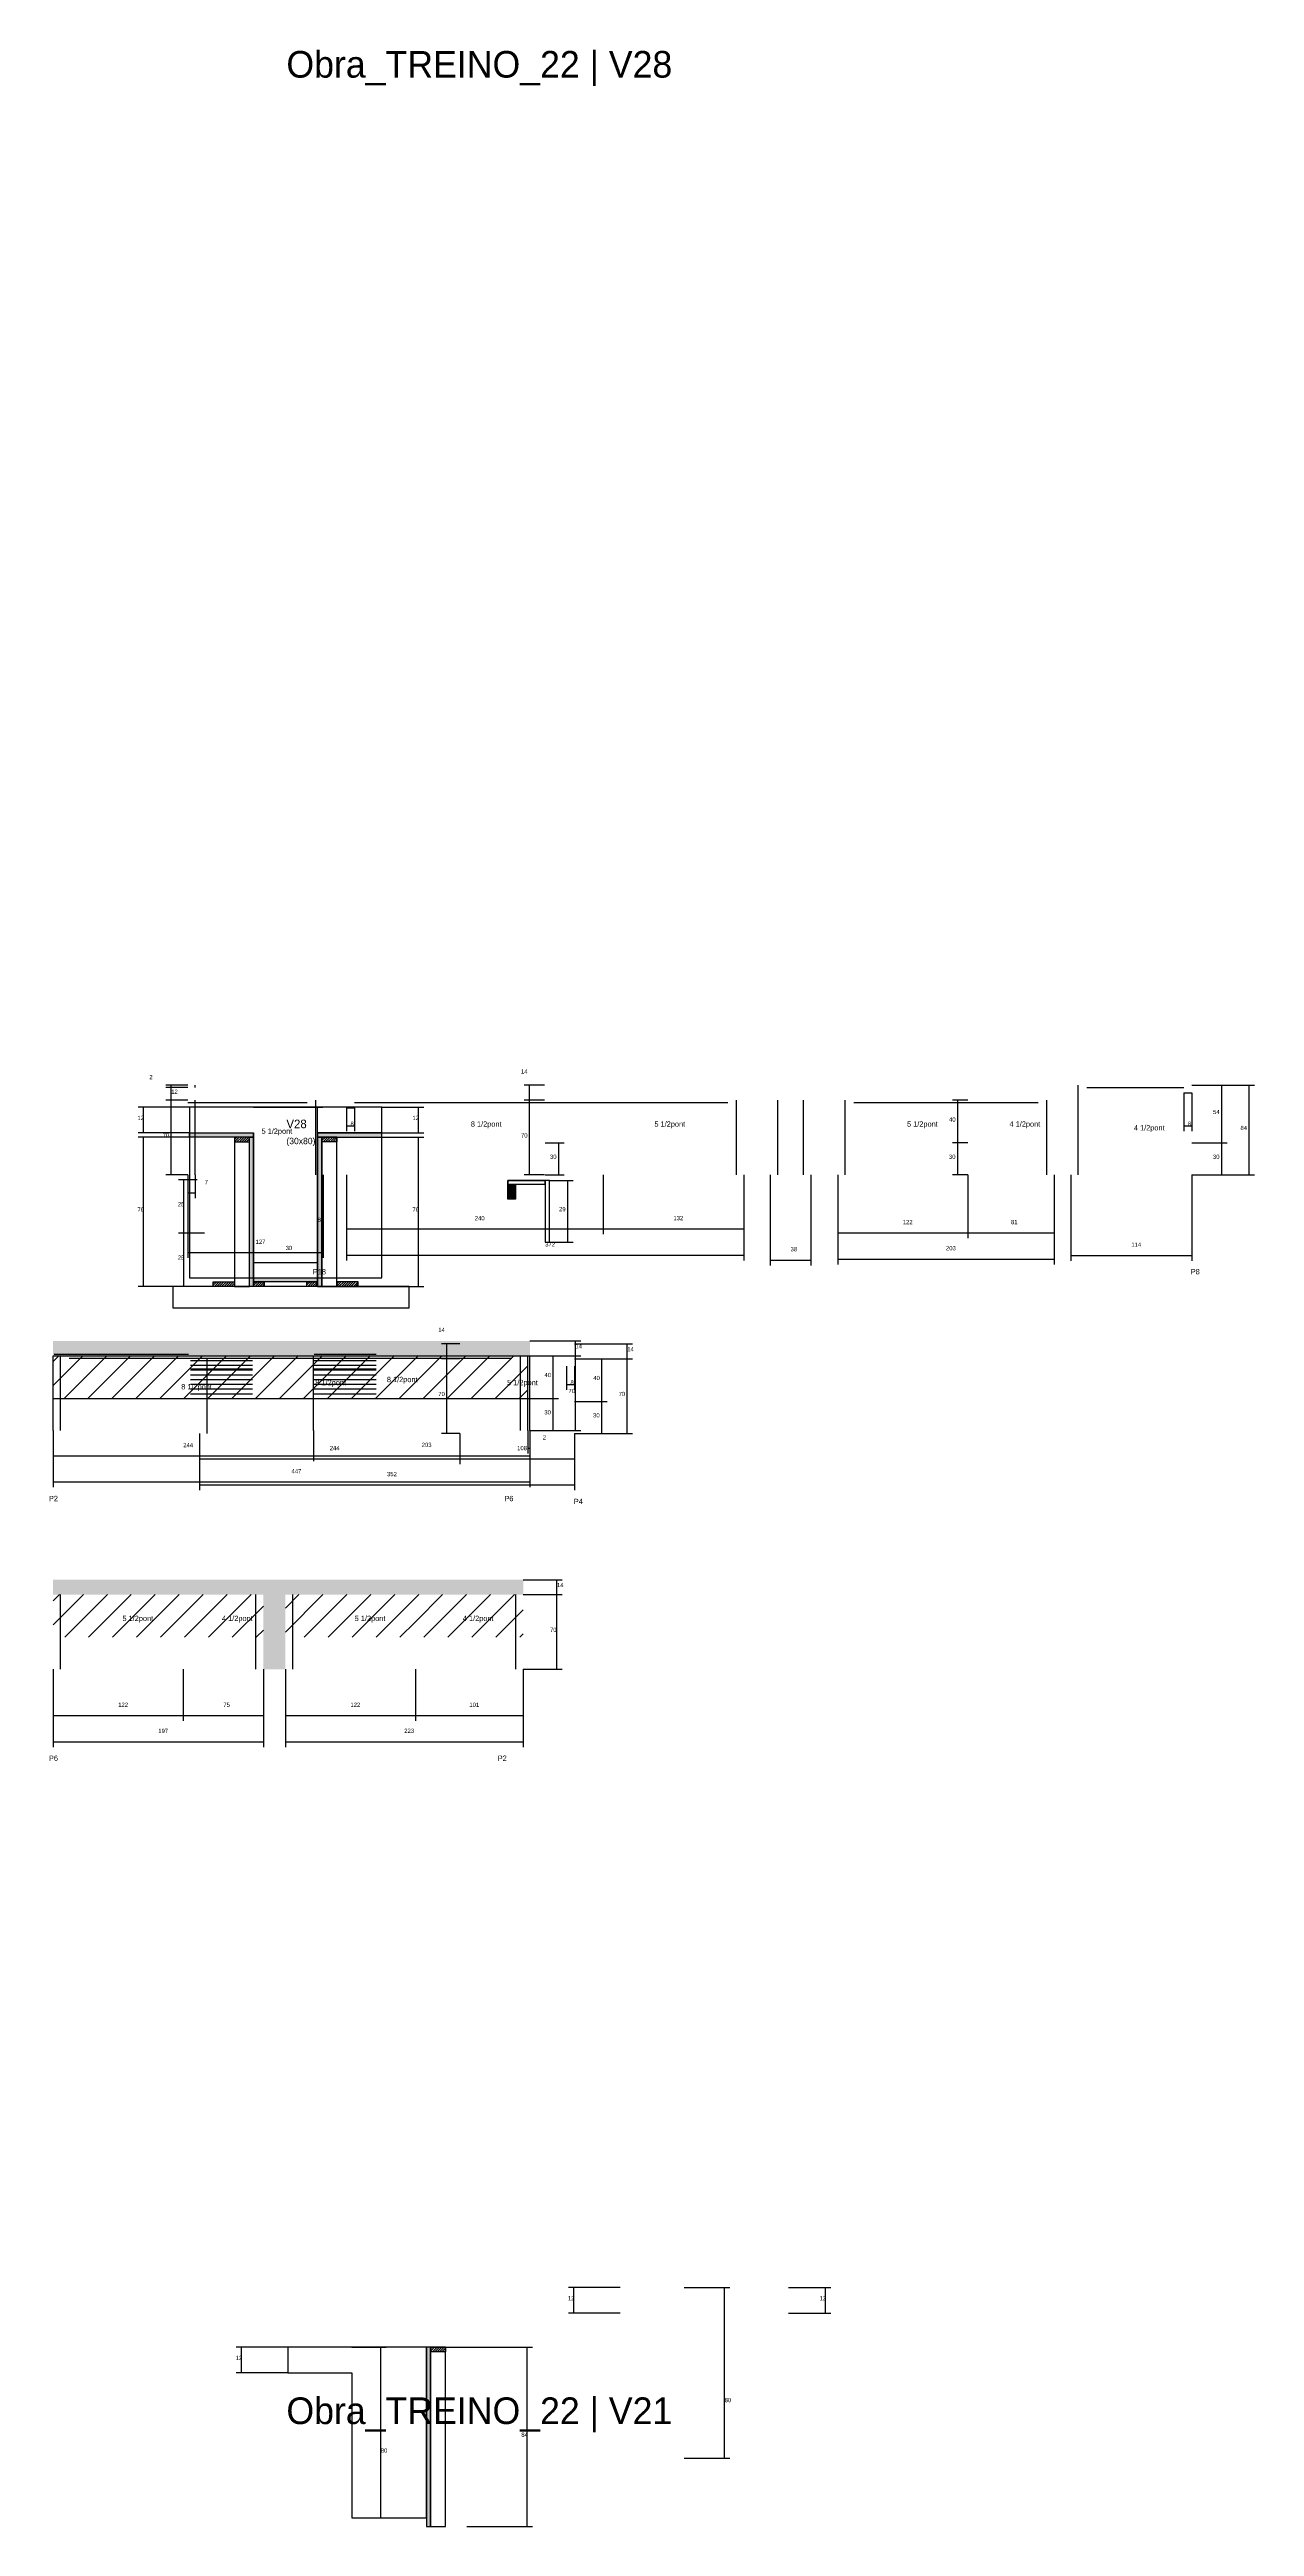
# Model space of a CAD drawing. Header units: metres. Extents: x -2848 to 22762, y -49062 to 1016.
# Drawn here: x 7778 to 8908, y -36506 to -34184 of the extents above; entities that cross this region are included whole.
import ezdxf

# ---------------------------------------------------------------- set-up
doc = ezdxf.new("R2010")
doc.units = ezdxf.units.M
for name, color, linetype in [('CONCRETO', 251, 'Continuous'), ('COTA', 4, 'Continuous'), ('Cota Seção (2x)', 4, 'Continuous'), ('Hachura', 253, 'Continuous'), ('LABEL_ID', 3, 'Continuous'), ('Madeira', 126, 'Continuous'), ('NOMENCLATURA', 7, 'Continuous'), ('Painéis', 200, 'Continuous'), ('SARR_2.2x7', 40, 'Continuous'), ('Texto Seção', 7, 'Continuous')]:
    doc.layers.add(name, color=color, linetype=linetype)

msp = doc.modelspace()

# ---------------------------------------------------------------- hatches: boundary and pattern name
at = {"layer": 'COTA'}
h = msp.add_hatch(dxfattribs=at)
h.set_pattern_fill('AR-CONC', scale=0.03)
h.paths.add_polyline_path([(8228.3, -35408.4), (8228.3, -35394.4), (7781.3, -35394.4), (7781.3, -35408.4)])
h = msp.add_hatch(dxfattribs=at)
h.set_pattern_fill('AR-CONC', scale=0.03)
h.paths.add_polyline_path([(7978.4, -35702.3), (7999, -35702.3), (7999, -35632.3), (8222, -35632.3), (8222, -35618.3), (7781.3, -35618.3), (7781.3, -35632.3), (7978.4, -35632.3)])
at = {"layer": 'Hachura'}
h = msp.add_hatch(color=8, dxfattribs=at)
h.dxf.hatch_style = 1
h.paths.add_polyline_path([(7909.3, -35203.3), (7909.3, -35199.3), (7909.3, -35199.3), (7969.3, -35199.3), (7969.3, -35199.3), (7969.3, -35203.3), (7969.3, -35203.3), (7909.3, -35203.3)])
h = msp.add_hatch(dxfattribs=at)
h.set_pattern_fill('ANSI31', scale=0.5)
h.paths.add_polyline_path([(7951.3, -35203.3), (7951.3, -35207.7), (7951.3, -35207.7), (7965.3, -35207.7), (7965.3, -35207.7), (7965.3, -35203.3), (7965.3, -35203.3), (7951.3, -35203.3)])
h = msp.add_hatch(color=8, dxfattribs=at)
h.dxf.hatch_style = 1
h.paths.add_polyline_path([(7965.3, -35203.3), (7969.3, -35203.3), (7969.3, -35203.3), (7969.3, -35343.3), (7969.3, -35343.3), (7965.3, -35343.3), (7965.3, -35343.3), (7965.3, -35203.3)])
h = msp.add_hatch(color=8, dxfattribs=at)
h.dxf.hatch_style = 1
h.paths.add_polyline_path([(8089.3, -35203.3), (8089.3, -35199.3), (8089.3, -35199.3), (8029.3, -35199.3), (8029.3, -35199.3), (8029.3, -35203.3), (8029.3, -35203.3), (8089.3, -35203.3)])
h = msp.add_hatch(color=8, dxfattribs=at)
h.dxf.hatch_style = 1
h.paths.add_polyline_path([(8033.3, -35203.3), (8029.3, -35203.3), (8029.3, -35203.3), (8029.3, -35343.3), (8029.3, -35343.3), (8033.3, -35343.3), (8033.3, -35343.3), (8033.3, -35203.3)])
h = msp.add_hatch(dxfattribs=at)
h.set_pattern_fill('ANSI31', scale=0.5)
h.paths.add_polyline_path([(8047.3, -35203.3), (8047.3, -35207.7), (8047.3, -35207.7), (8033.3, -35207.7), (8033.3, -35207.7), (8033.3, -35203.3), (8033.3, -35203.3), (8047.3, -35203.3)])
h = msp.add_hatch(dxfattribs=at)
h.set_pattern_fill('ANSI31', scale=0.5)
h.paths.add_polyline_path([(7931.3, -35343.3), (7931.3, -35338.9), (7931.3, -35338.9), (7951.3, -35338.9), (7951.3, -35338.9), (7951.3, -35343.3), (7951.3, -35343.3), (7931.3, -35343.3)])
h = msp.add_hatch(color=8, dxfattribs=at)
h.dxf.hatch_style = 1
h.paths.add_polyline_path([(7969.3, -35338.9), (7969.3, -35335.3), (7969.3, -35335.3), (8029.3, -35335.3), (8029.3, -35335.3), (8029.3, -35338.9), (8029.3, -35338.9), (7969.3, -35338.9)])
h = msp.add_hatch(dxfattribs=at)
h.set_pattern_fill('ANSI31', scale=0.5)
h.paths.add_polyline_path([(7969.3, -35343.3), (7969.3, -35338.9), (7969.3, -35338.9), (7979.3, -35338.9), (7979.3, -35338.9), (7979.3, -35343.3), (7979.3, -35343.3), (7969.3, -35343.3)])
h = msp.add_hatch(dxfattribs=at)
h.set_pattern_fill('ANSI31', scale=0.5)
h.paths.add_polyline_path([(8019.3, -35343.3), (8019.3, -35338.9), (8019.3, -35338.9), (8029.3, -35338.9), (8029.3, -35338.9), (8029.3, -35343.3), (8029.3, -35343.3), (8019.3, -35343.3)])
h = msp.add_hatch(dxfattribs=at)
h.set_pattern_fill('ANSI31', scale=0.5)
h.paths.add_polyline_path([(8067.3, -35343.3), (8067.3, -35338.9), (8067.3, -35338.9), (8047.3, -35338.9), (8047.3, -35338.9), (8047.3, -35343.3), (8047.3, -35343.3), (8067.3, -35343.3)])
h = msp.add_hatch(dxfattribs=at)
h.set_pattern_fill('ANSI31', scale=5)
h.paths.add_polyline_path([(8025.3, -35408.4), (7781.3, -35408.4), (7781.3, -35448.4), (8025.3, -35448.4)])
h = msp.add_hatch(dxfattribs=at)
h.set_pattern_fill('ANSI31', scale=5)
h.paths.add_polyline_path([(8226.3, -35448.4), (8226.3, -35408.4), (8025.3, -35408.4), (8025.3, -35448.4)])
h = msp.add_hatch(dxfattribs=at)
h.set_pattern_fill('ANSI31', scale=5)
h.paths.add_polyline_path([(7781.3, -35672.3), (7903.3, -35672.3), (7903.3, -35632.3), (7781.3, -35632.3)])
h = msp.add_hatch(dxfattribs=at)
h.set_pattern_fill('ANSI31', scale=5)
h.paths.add_polyline_path([(7903.3, -35632.3), (7903.3, -35672.3), (7978.4, -35672.3), (7978.4, -35632.3)])
h = msp.add_hatch(dxfattribs=at)
h.set_pattern_fill('ANSI31', scale=5)
h.paths.add_polyline_path([(7999, -35672.3), (8121, -35672.3), (8121, -35632.3), (7999, -35632.3)])
h = msp.add_hatch(dxfattribs=at)
h.set_pattern_fill('ANSI31', scale=5)
h.paths.add_polyline_path([(8222, -35672.3), (8222, -35632.3), (8121, -35632.3), (8121, -35672.3)])
h = msp.add_hatch(color=8, dxfattribs=at)
h.dxf.hatch_style = 1
h.paths.add_polyline_path([(8135.2, -36338), (8131.2, -36338), (8131.2, -36338), (8131.2, -36506), (8131.2, -36506), (8135.2, -36506), (8135.2, -36506), (8135.2, -36338)])
h = msp.add_hatch(dxfattribs=at)
h.set_pattern_fill('ANSI31', scale=0.5)
h.paths.add_polyline_path([(8149.2, -36338), (8149.2, -36342.4), (8149.2, -36342.4), (8135.2, -36342.4), (8135.2, -36342.4), (8135.2, -36338), (8135.2, -36338), (8149.2, -36338)])
at = {"layer": 'Madeira'}
h = msp.add_hatch(dxfattribs=at)
h.set_pattern_fill('ANSI31', scale=0.2)
h.paths.add_polyline_path([(8207.7, -35261.5), (8214.7, -35261.5), (8214.7, -35247.5), (8207.7, -35247.5)])

# ---------------------------------------------------------------- linework, layer by layer
at = {"layer": 'CONCRETO'}
for points in [[(8089.3, -35199.3), (8089.3, -35175.3), (7909.3, -35175.3), (7909.3, -35199.3), (7969.3, -35199.3), (7969.3, -35335.3), (8029.3, -35335.3), (8029.3, -35209.3), (8029.3, -35199.3)], [(7909.3, -35335.3), (8089.3, -35335.3), (8089.3, -35175.3), (7909.3, -35175.3)], [(8131.2, -36358), (8131.2, -36338), (8001.2, -36338), (8001.2, -36362), (8061.2, -36362), (8061.2, -36498), (8131.2, -36498), (8131.2, -36358)]]:
    msp.add_lwpolyline(points, close=True, dxfattribs=at)
at = {"layer": 'COTA'}
for p, q in [((7907.6, -35154.8), (7887, -35154.8)), ((7907.6, -35156.8), (7887, -35156.8)), ((7907.6, -35156.8), (7887, -35156.8)), ((7892, -35156.8), (7892, -35154.8)), ((7892, -35168.8), (7892, -35156.8)), ((8241.8, -35154.8), (8223, -35154.8)), ((8228, -35168.8), (8228, -35154.8)), ((8848.8, -35154.8), (8907.5, -35154.8)), ((8848.8, -35154.8), (8881.8, -35154.8)), ((8876.8, -35208.8), (8876.8, -35154.8)), ((8902.5, -35238.8), (8902.5, -35154.8)), ((7909.3, -35175.3), (7860.9, -35175.3)), ((7865.9, -35199.3), (7865.9, -35175.3)), ((7907.6, -35168.8), (7887, -35168.8)), ((7907.6, -35168.8), (7887, -35168.8)), ((7892, -35238.8), (7892, -35168.8)), ((8056.3, -35175.8), (8056.3, -35197.9)), ((8063.8, -35175.8), (8063.8, -35197.9)), ((8089.3, -35175.3), (8128.7, -35175.3)), ((8123.7, -35199.3), (8123.7, -35175.3)), ((8241.8, -35168.8), (8223, -35168.8)), ((8241.8, -35168.8), (8223, -35168.8)), ((8228, -35238.8), (8228, -35168.8)), ((8638.8, -35168.8), (8624.3, -35168.8)), ((8629.3, -35208.8), (8629.3, -35168.8)), ((8841.3, -35161.8), (8841.3, -35197.9)), ((8848.8, -35161.8), (8848.8, -35197.9)), ((7909.3, -35199.3), (7860.9, -35199.3)), ((7909.3, -35203.3), (7860.9, -35203.3)), ((7865.9, -35343.3), (7865.9, -35203.3)), ((8047.3, -35203.3), (8128.7, -35203.3)), ((8056.3, -35192.9), (8063.8, -35192.9)), ((8089.3, -35199.3), (8128.7, -35199.3)), ((8123.7, -35343.3), (8123.7, -35203.3)), ((8841.3, -35192.9), (8848.8, -35192.9)), ((8242.6, -35208.8), (8260.3, -35208.8)), ((8255.3, -35238.8), (8255.3, -35208.8)), ((8638.8, -35208.8), (8624.3, -35208.8)), ((8638.8, -35208.8), (8624.3, -35208.8)), ((8629.3, -35238.8), (8629.3, -35208.8)), ((8848.8, -35208.8), (8881.8, -35208.8)), ((8848.8, -35208.8), (8881.8, -35208.8)), ((8876.8, -35238.8), (8876.8, -35208.8)), ((7907.6, -35238.8), (7887, -35238.8)), ((7916.3, -35243.3), (7898.7, -35243.3)), ((7903.7, -35293.3), (7903.7, -35243.3)), ((7907.6, -35238.8), (7907.6, -35316.6)), ((7907.6, -35238.8), (7907.6, -35260.5)), ((7914.6, -35238.8), (7914.6, -35260.5)), ((8034.6, -35238.8), (8034.6, -35316.6)), ((8056.3, -35238.8), (8056.3, -35294.5)), ((8056.3, -35238.8), (8056.3, -35319.1)), ((8241.8, -35238.8), (8223, -35238.8)), ((8242.6, -35238.8), (8260.3, -35238.8)), ((8296.8, -35238.8), (8296.8, -35294.5)), ((8296.8, -35238.8), (8296.8, -35294.5)), ((8428.8, -35238.8), (8428.8, -35294.5)), ((8428.8, -35238.8), (8428.8, -35319.1)), ((8453.6, -35238.8), (8453.6, -35323.7)), ((8491.6, -35238.8), (8491.6, -35323.7)), ((8516.8, -35238.8), (8516.8, -35298.1)), ((8516.8, -35238.8), (8516.8, -35322.7)), ((8638.8, -35238.8), (8624.3, -35238.8)), ((8638.8, -35238.8), (8638.8, -35298.1)), ((8638.8, -35238.8), (8638.8, -35298.1)), ((8719.8, -35238.8), (8719.8, -35298.1)), ((8719.8, -35238.8), (8719.8, -35322.7)), ((8735.3, -35238.8), (8735.3, -35319.5)), ((8848.8, -35238.8), (8848.8, -35319.5)), ((8848.8, -35238.8), (8907.5, -35238.8)), ((8848.8, -35238.8), (8881.8, -35238.8)), ((7907.6, -35255.5), (7914.6, -35255.5)), ((7916.3, -35293.3), (7898.7, -35293.3)), ((7923.1, -35293.3), (7898.7, -35293.3)), ((7903.7, -35343.3), (7903.7, -35293.3)), ((8056.3, -35289.5), (8296.8, -35289.5)), ((8296.8, -35289.5), (8428.8, -35289.5)), ((8516.8, -35293.1), (8638.8, -35293.1)), ((8638.8, -35293.1), (8719.8, -35293.1)), ((7907.6, -35311.6), (8034.6, -35311.6)), ((8056.3, -35314.1), (8428.8, -35314.1)), ((8453.6, -35318.7), (8491.6, -35318.7)), ((8516.8, -35317.7), (8719.8, -35317.7)), ((8735.3, -35314.5), (8848.8, -35314.5)), ((7931.3, -35343.3), (7860.9, -35343.3)), ((7923.1, -35343.3), (7898.7, -35343.3)), ((8067.3, -35343.3), (8128.7, -35343.3)), ((8162.6, -35397.2), (8145.5, -35397.2)), ((8162.6, -35411.2), (8145.5, -35411.2)), ((8162.6, -35411.2), (8145.5, -35411.2)), ((8150.5, -35411.2), (8150.5, -35397.2)), ((8150.5, -35481.2), (8150.5, -35411.2)), ((8228.3, -35408.4), (8255, -35408.4)), ((8250, -35448.4), (8250, -35408.4)), ((8270.1, -35397.2), (8324.6, -35397.2)), ((8270.1, -35411.2), (8324.6, -35411.2)), ((8270.1, -35411.2), (8324.6, -35411.2)), ((8270.1, -35411.2), (8300.8, -35411.2)), ((8295.8, -35451.2), (8295.8, -35411.2)), ((8319.6, -35411.2), (8319.6, -35397.2)), ((8319.6, -35481.2), (8319.6, -35411.2)), ((8262.6, -35418.2), (8262.6, -35440.3)), ((8262.6, -35435.3), (8270.1, -35435.3)), ((8270.1, -35418.2), (8270.1, -35440.3)), ((8228.3, -35448.4), (8255, -35448.4)), ((8228.3, -35448.4), (8255, -35448.4)), ((8250, -35478.4), (8250, -35448.4)), ((8270.1, -35451.2), (8300.8, -35451.2)), ((8270.1, -35451.2), (8300.8, -35451.2)), ((8295.8, -35481.2), (8295.8, -35451.2)), ((7781.3, -35478.4), (7781.3, -35507.1)), ((7781.3, -35478.4), (7781.3, -35531.7)), ((7918.6, -35481.2), (7918.6, -35510)), ((7918.6, -35481.2), (7918.6, -35534.5)), ((8025.3, -35478.4), (8025.3, -35507.1)), ((8025.3, -35478.4), (8025.3, -35507.1)), ((8162.6, -35481.2), (8145.5, -35481.2)), ((8162.6, -35481.2), (8162.6, -35510)), ((8162.6, -35481.2), (8162.6, -35510)), ((8226.3, -35478.4), (8226.3, -35499.9)), ((8228.3, -35478.4), (8228.3, -35507.1)), ((8228.3, -35478.4), (8228.3, -35531.7)), ((8228.3, -35478.4), (8228.3, -35499.9)), ((8228.3, -35478.4), (8255, -35478.4)), ((8270.1, -35481.2), (8270.1, -35510)), ((8270.1, -35481.2), (8270.1, -35534.5)), ((8270.1, -35481.2), (8324.6, -35481.2)), ((8270.1, -35481.2), (8300.8, -35481.2)), ((7781.3, -35502.1), (8025.3, -35502.1)), ((7918.6, -35505), (8162.6, -35505)), ((8025.3, -35502.1), (8228.3, -35502.1)), ((8162.6, -35505), (8270.1, -35505)), ((8226.3, -35494.9), (8228.3, -35494.9)), ((7781.3, -35526.7), (8228.3, -35526.7)), ((7918.6, -35529.5), (8270.1, -35529.5)), ((7781.3, -35702.3), (7781.3, -35750.7)), ((7781.3, -35702.3), (7781.3, -35775.2)), ((7903.3, -35702.3), (7903.3, -35750.7)), ((7903.3, -35702.3), (7903.3, -35750.7)), ((7978.4, -35702.3), (7978.4, -35750.7)), ((7978.4, -35702.3), (7978.4, -35775.2)), ((7999, -35702.3), (7999, -35750.7)), ((7999, -35702.3), (7999, -35775.2)), ((8121, -35702.3), (8121, -35750.7)), ((8121, -35702.3), (8121, -35750.7)), ((8222, -35702.3), (8222, -35750.7)), ((8222, -35702.3), (8222, -35775.2)), ((7781.3, -35745.7), (7903.3, -35745.7)), ((7903.3, -35745.7), (7978.4, -35745.7)), ((7999, -35745.7), (8121, -35745.7)), ((8121, -35745.7), (8222, -35745.7)), ((7781.3, -35770.2), (7978.4, -35770.2)), ((7999, -35770.2), (8222, -35770.2)), ((8312.8, -36282), (8264.4, -36282)), ((8269.4, -36306), (8269.4, -36282)), ((8470.8, -36282), (8510.3, -36282)), ((8505.3, -36306), (8505.3, -36282)), ((8312.8, -36306), (8264.4, -36306)), ((8470.8, -36306), (8510.3, -36306)), ((8001.2, -36338), (7952.9, -36338)), ((7957.9, -36362), (7957.9, -36338)), ((8149.2, -36338), (8230.7, -36338)), ((8225.7, -36506), (8225.7, -36338)), ((8001.2, -36362), (7952.9, -36362)), ((8169.2, -36506), (8230.7, -36506))]:
    msp.add_line(p, q, dxfattribs=at)
at = {"layer": 'Cota Seção (2x)'}
for p, q in [((7969.3, -35175.3), (8034.3, -35175.3)), ((8029.3, -35335.3), (8029.3, -35175.3)), ((8246.6, -35243.9), (8268.7, -35243.9)), ((8263.7, -35301.9), (8263.7, -35243.9)), ((7969.3, -35335.3), (7969.3, -35315.8)), ((7969.3, -35320.8), (8029.3, -35320.8)), ((8029.3, -35335.3), (8029.3, -35315.8)), ((8246.6, -35301.9), (8268.7, -35301.9)), ((7969.3, -35335.3), (8034.3, -35335.3)), ((8228.3, -35394.4), (8275.9, -35394.4)), ((8228.3, -35408.4), (8275.9, -35408.4)), ((8228.3, -35408.4), (8275.9, -35408.4)), ((8270.9, -35408.4), (8270.9, -35394.4)), ((8270.9, -35478.4), (8270.9, -35408.4)), ((8228.3, -35478.4), (8275.9, -35478.4)), ((8222, -35618.3), (8258.6, -35618.3)), ((8253.6, -35632.3), (8253.6, -35618.3)), ((8222, -35632.3), (8258.6, -35632.3)), ((8222, -35632.3), (8258.6, -35632.3)), ((8253.6, -35702.3), (8253.6, -35632.3)), ((8222, -35702.3), (8258.6, -35702.3)), ((8372.8, -36282), (8415.8, -36282)), ((8410.8, -36442), (8410.8, -36282)), ((8061.2, -36338), (8093.5, -36338)), ((8088.5, -36498), (8088.5, -36338)), ((8372.8, -36442), (8415.8, -36442)), ((8061.2, -36498), (8093.5, -36498))]:
    msp.add_line(p, q, dxfattribs=at)
at = {"layer": 'Madeira'}
for points in [[(7951.3, -35203.3), (7951.3, -35207.7), (7965.3, -35207.7), (7965.3, -35203.3)], [(7951.3, -35343.3), (7965.3, -35343.3), (7965.3, -35203.3), (7951.3, -35203.3)], [(8047.3, -35203.3), (8047.3, -35207.7), (8033.3, -35207.7), (8033.3, -35203.3)], [(8047.3, -35203.3), (8033.3, -35203.3), (8033.3, -35343.3), (8047.3, -35343.3)], [(8207.7, -35247.5), (8214.7, -35247.5), (8214.7, -35261.5), (8207.7, -35261.5)], [(7893.4, -35363.3), (8115, -35363.3), (8115, -35343.3), (7893.4, -35343.3)], [(7931.3, -35343.3), (7931.3, -35338.9), (7951.3, -35338.9), (7951.3, -35343.3)], [(7969.3, -35343.3), (7969.3, -35338.9), (7979.3, -35338.9), (7979.3, -35343.3)], [(8019.3, -35343.3), (8019.3, -35338.9), (8029.3, -35338.9), (8029.3, -35343.3)], [(8067.3, -35343.3), (8067.3, -35338.9), (8047.3, -35338.9), (8047.3, -35343.3)], [(8149.2, -36338), (8149.2, -36342.4), (8135.2, -36342.4), (8135.2, -36338)], [(8149.2, -36338), (8135.2, -36338), (8135.2, -36506), (8149.2, -36506)]]:
    msp.add_lwpolyline(points, close=True, dxfattribs=at)
at = {"layer": 'Painéis'}
for p, q in [((7909.3, -35199.3), (7969.3, -35199.3)), ((7909.3, -35203.3), (7909.3, -35199.3)), ((7969.3, -35203.3), (7969.3, -35199.3)), ((7969.3, -35343.3), (7969.3, -35203.3)), ((8029.3, -35199.3), (8089.3, -35199.3)), ((8029.3, -35203.3), (8029.3, -35199.3)), ((8029.3, -35343.3), (8029.3, -35203.3)), ((8089.3, -35203.3), (8089.3, -35199.3)), ((8207.7, -35243.9), (8242.6, -35243.9)), ((8207.7, -35247.5), (8207.7, -35243.9)), ((8207.7, -35247.5), (8242.6, -35247.5)), ((7969.3, -35335.3), (8029.3, -35335.3)), ((7969.3, -35338.9), (7969.3, -35335.3)), ((8029.3, -35338.9), (8029.3, -35335.3)), ((7781.3, -35408.4), (8228.3, -35408.4)), ((7781.3, -35478.4), (7781.3, -35408.4)), ((8025.3, -35478.4), (8025.3, -35408.4)), ((8226.3, -35478.4), (8226.3, -35408.4)), ((8228.3, -35478.4), (8228.3, -35408.4)), ((7781.3, -35448.4), (8228.3, -35448.4))]:
    msp.add_line(p, q, dxfattribs=at)
for points in [[(7909.3, -35203.3), (7909.3, -35199.3), (7969.3, -35199.3), (7969.3, -35203.3)], [(7965.3, -35203.3), (7969.3, -35203.3), (7969.3, -35343.3), (7965.3, -35343.3)], [(8089.3, -35203.3), (8089.3, -35199.3), (8029.3, -35199.3), (8029.3, -35203.3)], [(8033.3, -35203.3), (8029.3, -35203.3), (8029.3, -35343.3), (8033.3, -35343.3)], [(8242.6, -35301.9), (8246.6, -35301.9), (8246.6, -35243.9), (8242.6, -35243.9)], [(7969.3, -35338.9), (7969.3, -35335.3), (8029.3, -35335.3), (8029.3, -35338.9)], [(8135.2, -36338), (8131.2, -36338), (8131.2, -36506), (8135.2, -36506)]]:
    msp.add_lwpolyline(points, close=True, dxfattribs=at)
msp.add_lwpolyline([(8242.6, -35243.9), (8207.7, -35243.9), (8207.7, -35247.5), (8242.6, -35247.5), (8242.6, -35243.9)], dxfattribs=at)
at = {"layer": 'SARR_2.2x7'}
for p, q in [((7914.6, -35156.8), (7914.6, -35154.8)), ((8742.3, -35238.8), (8742.3, -35154.8)), ((8750.3, -35157), (8841.3, -35157)), ((7907.6, -35171), (8019.6, -35171)), ((7914.6, -35238.8), (7914.6, -35168.8)), ((8027.6, -35238.8), (8027.6, -35168.8)), ((8056.3, -35175.8), (8063.8, -35175.8)), ((8063.8, -35171), (8296.8, -35171)), ((8296.8, -35171), (8413.8, -35171)), ((8421.8, -35238.8), (8421.8, -35168.8)), ((8460.6, -35238.8), (8460.6, -35168.8)), ((8484.6, -35238.8), (8484.6, -35168.8)), ((8523.8, -35238.8), (8523.8, -35168.8)), ((8531.8, -35171), (8638.8, -35171)), ((8638.8, -35171), (8704.8, -35171)), ((8712.8, -35238.8), (8712.8, -35168.8)), ((8841.3, -35161.8), (8848.8, -35161.8)), ((7782.3, -35406.9), (7908.1, -35406.9)), ((7788.3, -35448.4), (7788.3, -35408.4)), ((7796.3, -35410.6), (8025.3, -35410.6)), ((7910.1, -35412.8), (7968.1, -35412.8)), ((7925.6, -35481.2), (7925.6, -35411.2)), ((8025.3, -35410.6), (8211.3, -35410.6)), ((8026.1, -35406.9), (8084.1, -35406.9)), ((8026.1, -35412.8), (8084.1, -35412.8)), ((8219.3, -35448.4), (8219.3, -35408.4)), ((7910.1, -35417.3), (7968.1, -35417.3)), ((7910.1, -35420.7), (7968.1, -35420.7)), ((7910.1, -35421.7), (7968.1, -35421.7)), ((7910.1, -35426.2), (7968.1, -35426.2)), ((7910.1, -35430.6), (7968.1, -35430.6)), ((7910.1, -35435.1), (7968.1, -35435.1)), ((8026.1, -35417.3), (8084.1, -35417.3)), ((8026.1, -35420.7), (8084.1, -35420.7)), ((8026.1, -35421.7), (8084.1, -35421.7)), ((8026.1, -35426.2), (8084.1, -35426.2)), ((8026.1, -35430.6), (8084.1, -35430.6)), ((8026.1, -35435.1), (8084.1, -35435.1)), ((7788.3, -35478.4), (7788.3, -35448.4)), ((7910.1, -35439.5), (7968.1, -35439.5)), ((7910.1, -35444), (7968.1, -35444)), ((8026.1, -35439.5), (8084.1, -35439.5)), ((8026.1, -35444), (8084.1, -35444)), ((8219.3, -35478.4), (8219.3, -35448.4)), ((7788.3, -35672.3), (7788.3, -35632.3)), ((7971.4, -35672.3), (7971.4, -35632.3)), ((8006, -35672.3), (8006, -35632.3)), ((8215, -35672.3), (8215, -35632.3)), ((7788.3, -35702.3), (7788.3, -35672.3)), ((7971.4, -35702.3), (7971.4, -35672.3)), ((8006, -35702.3), (8006, -35672.3)), ((8215, -35702.3), (8215, -35672.3))]:
    msp.add_line(p, q, dxfattribs=at)

# ---------------------------------------------------------------- texts
at = {"layer": 'COTA'}
for s, p in [('2', (7871.5, -35149.1)), ('12', (7892, -35162.8)), ('14', (8219.9, -35143.8)), ('12', (7860.4, -35187.3)), ('12', (8118.2, -35187.3)), ('54', (8868.7, -35181.8)), ('70', (7883.9, -35203.8)), ('8', (8060.1, -35192.9)), ('70', (8219.9, -35203.8)), ('40', (8621.2, -35188.8)), ('8', (8845.1, -35192.9)), ('84', (8894.4, -35196.8)), ('30', (8247.1, -35223.8)), ('30', (8621.1, -35223.8)), ('30', (8868.6, -35223.8)), ('7', (7923.4, -35247.5)), ('70', (7860.4, -35273.3)), ('25', (7898.2, -35268.3)), ('70', (8118.2, -35273.3)), ('240', (8176.6, -35281.4)), ('132', (8362.8, -35281.3)), ('122', (8577.8, -35285.1)), ('81', (8679.3, -35285)), ('25', (7898.2, -35318.3)), ('127', (7971.1, -35303.5)), ('372', (8242.6, -35305.9)), ('38', (8472.6, -35310.4)), ('203', (8618.3, -35309.5)), ('114', (8792.1, -35306.2)), ('14', (8142.4, -35386.1)), ('14', (8319.6, -35404.2)), ('40', (8241.9, -35428.4)), ('8', (8266.3, -35435.3)), ('40', (8287.7, -35431.2)), ('70', (8142.4, -35446.2)), ('30', (8241.8, -35463.4)), ('70', (8311.5, -35446.2)), ('2', (8240.4, -35486.9)), ('30', (8287.5, -35466.2)), ('244', (7903.3, -35494.1)), ('244', (8040.6, -35496.9)), ('203', (8126.8, -35493.9)), ('108', (8216.3, -35496.9)), ('447', (8004.8, -35518.6)), ('352', (8094.3, -35521.3)), ('122', (7842.3, -35737.6)), ('75', (7940.9, -35737.6)), ('122', (8060, -35737.6)), ('101', (8171.5, -35737.6)), ('197', (7879.9, -35762.1)), ('223', (8110.5, -35762)), ('12', (8263.9, -36294)), ('12', (8499.8, -36294)), ('12', (7952.4, -36350)), ('84', (8220.2, -36422))]:
    msp.add_text(s, height=4, dxfattribs=at).set_placement(p)
at = {"layer": 'Cota Seção (2x)'}
for s, p in [('29', (8255.6, -35272.9)), ('80', (8029.3, -35282.9)), ('30', (7999.3, -35309.3)), ('14', (8270.9, -35401.4)), ('70', (8264.4, -35443.4)), ('14', (8253.6, -35625.3)), ('70', (8247.1, -35667.3)), ('80', (8410.8, -36389.5)), ('80', (8088.5, -36436.8))]:
    msp.add_text(s, height=4, dxfattribs=at).set_placement(p)
at = {"layer": 'LABEL_ID'}
for s, p in [('Obra_TREINO_22 | V28', (8000, -34210)), ('Obra_TREINO_22 | V21', (8000, -36410))]:
    msp.add_text(s, height=25, dxfattribs=at).set_placement(p)
at = {"layer": 'NOMENCLATURA'}
for s, p in [('5 1/2pont', (7976.7, -35200.3)), ('8 1/2pont', (8172.9, -35193.6)), ('5 1/2pont', (8345, -35193.6)), ('5 1/2pont', (8581.8, -35193.6)), ('4 1/2pont', (8677.9, -35193.6)), ('4 1/2pont', (8794.5, -35197.1)), ('P18', (8024.8, -35332.1)), ('P8', (8847.8, -35332)), ('8 1/2pont', (7901.4, -35439.9)), ('8 1/2pont', (8027.1, -35436)), ('8 1/2pont', (8094.2, -35433.1)), ('5 1/2pont', (8206.9, -35436)), ('P2', (7777.4, -35544.7)), ('P6', (8204.4, -35544.7)), ('P4', (8269.4, -35547.5)), ('5 1/2pont', (7846.3, -35657.1)), ('4 1/2pont', (7939.6, -35657.1)), ('5 1/2pont', (8064, -35657.1)), ('4 1/2pont', (8165.4, -35657.1)), ('P6', (7777.4, -35788.2)), ('P2', (8198.1, -35788.2))]:
    msp.add_text(s, height=5, dxfattribs=at).set_placement(p)
at = {"layer": 'Texto Seção'}
for s, height, p in [('V28', 8, (8000, -35195)), ('(30x80)', 6, (8000, -35210))]:
    msp.add_text(s, height=height, dxfattribs=at).set_placement(p)

doc.saveas('drawing.dxf')
